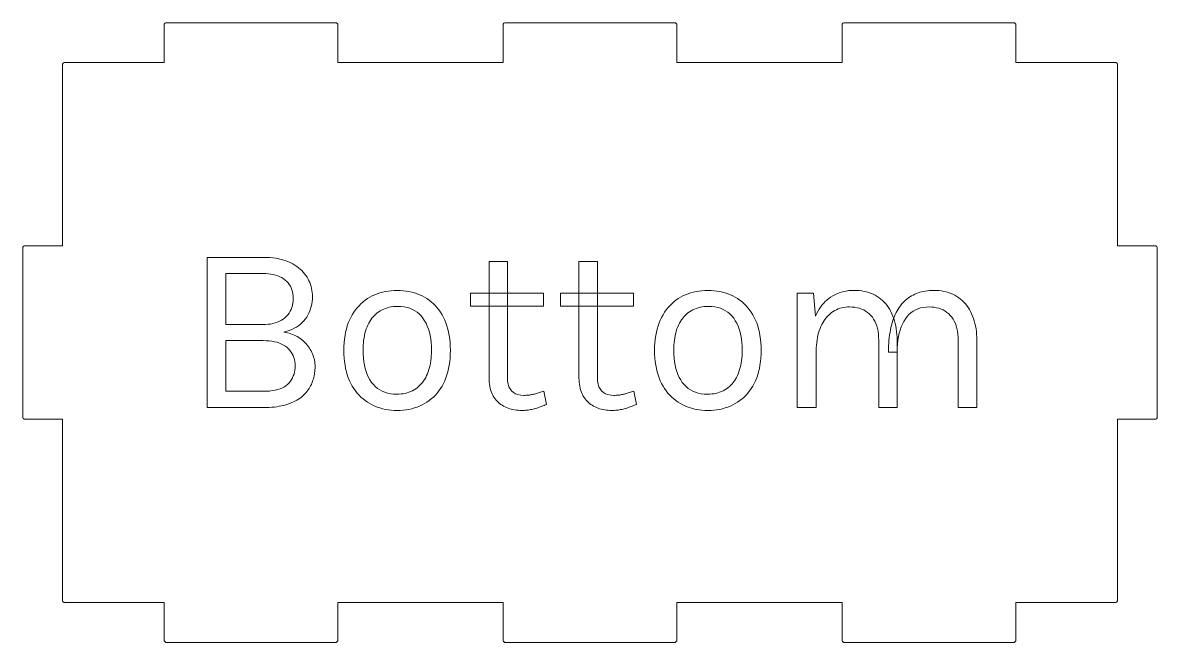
# Model space of a CAD drawing. Header units: inches. Extents: x 0.23 to 4.83, y 0.19 to 3.93.
# Drawn here: x 2.588 to 4.828, y 0.187 to 1.412 of the extents above; entities that cross this region are included whole.
import ezdxf

# ---------------------------------------------------------------- set-up
doc = ezdxf.new("R2010")
doc.units = ezdxf.units.IN
doc.header["$MEASUREMENT"] = 0
doc.layers.get('0').update_dxf_attribs({"lineweight": 5})

msp = doc.modelspace()

# ---------------------------------------------------------------- linework, layer by layer
for p, q in [((2.8709, 1.4117), (2.8693, 1.4109)), ((3.2071, 1.4117), (2.8709, 1.4117)), ((3.2079, 1.4113), (3.2071, 1.4117)), ((3.2083, 1.4109), (3.2079, 1.4113)), ((3.5402, 1.4117), (3.5386, 1.4109)), ((3.8764, 1.4117), (3.5402, 1.4117)), ((3.8772, 1.4113), (3.8764, 1.4117)), ((3.8776, 1.4109), (3.8772, 1.4113)), ((4.2094, 1.4117), (4.2079, 1.4109)), ((4.5457, 1.4117), (4.2094, 1.4117)), ((4.5465, 1.4113), (4.5457, 1.4117)), ((4.5469, 1.4109), (4.5465, 1.4113)), ((2.8681, 1.4094), (2.8677, 1.4086)), ((2.8677, 1.4086), (2.8677, 1.333)), ((2.8685, 1.4098), (2.8681, 1.4094)), ((2.8689, 1.4106), (2.8685, 1.4098)), ((2.8693, 1.4109), (2.8689, 1.4106)), ((3.2091, 1.4106), (3.2083, 1.4109)), ((3.2094, 1.4102), (3.2091, 1.4106)), ((3.2102, 1.4086), (3.2094, 1.4102)), ((3.2102, 1.333), (3.2102, 1.4086)), ((3.5374, 1.4094), (3.537, 1.4086)), ((3.537, 1.4086), (3.537, 1.333)), ((3.5378, 1.4098), (3.5374, 1.4094)), ((3.5382, 1.4106), (3.5378, 1.4098)), ((3.5386, 1.4109), (3.5382, 1.4106)), ((3.8783, 1.4106), (3.8776, 1.4109)), ((3.8787, 1.4102), (3.8783, 1.4106)), ((3.8795, 1.4086), (3.8787, 1.4102)), ((3.8795, 1.333), (3.8795, 1.4086)), ((4.2067, 1.4094), (4.2063, 1.4086)), ((4.2063, 1.4086), (4.2063, 1.333)), ((4.2071, 1.4098), (4.2067, 1.4094)), ((4.2075, 1.4106), (4.2071, 1.4098)), ((4.2079, 1.4109), (4.2075, 1.4106)), ((4.5476, 1.4106), (4.5469, 1.4109)), ((4.548, 1.4102), (4.5476, 1.4106)), ((4.5488, 1.4086), (4.548, 1.4102)), ((4.5488, 1.333), (4.5488, 1.4086)), ((2.6673, 1.3306), (2.6669, 1.3298)), ((2.6669, 1.3298), (2.6669, 0.9708)), ((2.6677, 1.331), (2.6673, 1.3306)), ((2.6681, 1.3318), (2.6677, 1.331)), ((2.6685, 1.3322), (2.6681, 1.3318)), ((2.6701, 1.333), (2.6685, 1.3322)), ((2.8677, 1.333), (2.6701, 1.333)), ((3.537, 1.333), (3.2102, 1.333)), ((4.2063, 1.333), (3.8795, 1.333)), ((4.7465, 1.333), (4.5488, 1.333)), ((4.7472, 1.3326), (4.7465, 1.333)), ((4.7476, 1.3322), (4.7472, 1.3326)), ((4.7484, 1.3318), (4.7476, 1.3322)), ((4.7488, 1.3314), (4.7484, 1.3318)), ((4.7496, 1.3298), (4.7488, 1.3314)), ((4.7496, 0.9708), (4.7496, 1.3298)), ((2.5886, 0.9684), (2.5882, 0.9676)), ((2.5882, 0.9676), (2.5882, 0.6314)), ((2.589, 0.9688), (2.5886, 0.9684)), ((2.5894, 0.9696), (2.589, 0.9688)), ((2.5898, 0.97), (2.5894, 0.9696)), ((2.5913, 0.9708), (2.5898, 0.97)), ((2.6669, 0.9708), (2.5913, 0.9708)), ((4.8252, 0.9708), (4.7496, 0.9708)), ((4.826, 0.9704), (4.8252, 0.9708)), ((4.8264, 0.97), (4.826, 0.9704)), ((4.8272, 0.9696), (4.8264, 0.97)), ((4.8276, 0.9692), (4.8272, 0.9696)), ((4.8283, 0.9676), (4.8276, 0.9692)), ((4.8283, 0.6314), (4.8283, 0.9676)), ((2.9524, 0.6512), (2.9524, 0.9479)), ((2.9524, 0.9479), (3.0634, 0.9479)), ((3.0634, 0.9479), (3.0698, 0.9478)), ((3.0698, 0.9478), (3.076, 0.9474)), ((3.076, 0.9474), (3.0819, 0.9469)), ((3.0819, 0.9469), (3.0877, 0.9461)), ((3.0877, 0.9461), (3.0932, 0.9452)), ((3.0932, 0.9452), (3.0985, 0.944)), ((3.0985, 0.944), (3.1036, 0.9426)), ((3.1036, 0.9426), (3.1084, 0.941)), ((3.1084, 0.941), (3.1131, 0.9392)), ((3.1131, 0.9392), (3.1175, 0.9371)), ((3.1175, 0.9371), (3.1217, 0.9349)), ((3.1217, 0.9349), (3.1256, 0.9326)), ((3.1256, 0.9326), (3.1294, 0.9301)), ((3.1294, 0.9301), (3.133, 0.9274)), ((3.133, 0.9274), (3.1363, 0.9247)), ((3.1363, 0.9247), (3.1394, 0.9218)), ((3.1394, 0.9218), (3.1422, 0.9187)), ((3.1422, 0.9187), (3.1449, 0.9156)), ((3.5089, 0.7093), (3.5089, 0.9398)), ((3.5089, 0.9398), (3.5453, 0.9398)), ((3.5453, 0.9398), (3.5453, 0.7102)), ((3.6865, 0.7093), (3.6865, 0.9398)), ((3.6865, 0.9398), (3.7229, 0.9398)), ((3.7229, 0.9398), (3.7229, 0.7102)), ((3.0624, 0.9162), (2.9892, 0.9162)), ((2.9892, 0.9162), (2.9892, 0.8151)), ((3.068, 0.9161), (3.0624, 0.9162)), ((3.0732, 0.9157), (3.068, 0.9161)), ((3.0782, 0.915), (3.0732, 0.9157)), ((3.083, 0.9141), (3.0782, 0.915)), ((3.0875, 0.913), (3.083, 0.9141)), ((3.0918, 0.9115), (3.0875, 0.913)), ((3.0958, 0.9098), (3.0918, 0.9115)), ((3.0996, 0.9079), (3.0958, 0.9098)), ((3.1032, 0.9057), (3.0996, 0.9079)), ((3.1065, 0.9032), (3.1032, 0.9057)), ((3.1095, 0.9005), (3.1065, 0.9032)), ((3.1122, 0.8976), (3.1095, 0.9005)), ((3.1146, 0.8945), (3.1122, 0.8976)), ((3.1449, 0.9156), (3.1474, 0.9122)), ((3.1474, 0.9122), (3.1496, 0.9088)), ((3.1496, 0.9088), (3.1516, 0.9052)), ((3.1516, 0.9052), (3.1534, 0.9016)), ((3.1534, 0.9016), (3.155, 0.898)), ((3.155, 0.898), (3.1564, 0.8942)), ((3.1167, 0.8912), (3.1146, 0.8945)), ((3.1185, 0.8877), (3.1167, 0.8912)), ((3.1199, 0.884), (3.1185, 0.8877)), ((3.121, 0.8801), (3.1199, 0.884)), ((3.1218, 0.8759), (3.121, 0.8801)), ((3.1223, 0.8716), (3.1218, 0.8759)), ((3.1564, 0.8942), (3.1576, 0.8904)), ((3.1576, 0.8904), (3.1585, 0.8865)), ((3.1585, 0.8865), (3.1593, 0.8826)), ((3.1593, 0.8826), (3.1598, 0.8786)), ((3.1598, 0.8786), (3.1601, 0.8745)), ((3.1601, 0.8745), (3.1602, 0.8704)), ((3.2783, 0.8718), (3.2833, 0.8741)), ((3.2833, 0.8741), (3.2883, 0.8761)), ((3.2883, 0.8761), (3.2936, 0.8778)), ((3.2936, 0.8778), (3.2989, 0.8793)), ((3.2989, 0.8793), (3.3044, 0.8805)), ((3.3044, 0.8805), (3.31, 0.8815)), ((3.31, 0.8815), (3.3158, 0.8821)), ((3.3158, 0.8821), (3.3217, 0.8826)), ((3.3217, 0.8826), (3.3277, 0.8827)), ((3.3277, 0.8827), (3.3337, 0.8826)), ((3.3337, 0.8826), (3.3396, 0.8821)), ((3.3396, 0.8821), (3.3453, 0.8815)), ((3.3453, 0.8815), (3.3509, 0.8805)), ((3.3509, 0.8805), (3.3563, 0.8793)), ((3.3563, 0.8793), (3.3617, 0.8778)), ((3.3617, 0.8778), (3.3669, 0.8761)), ((3.3669, 0.8761), (3.3719, 0.8741)), ((3.3719, 0.8741), (3.3769, 0.8718)), ((3.4725, 0.8515), (3.4725, 0.877)), ((3.4725, 0.877), (3.6166, 0.877)), ((3.6166, 0.877), (3.6166, 0.8515)), ((3.6502, 0.8515), (3.6502, 0.877)), ((3.6502, 0.877), (3.7943, 0.877)), ((3.7943, 0.877), (3.7943, 0.8515)), ((3.8918, 0.8718), (3.8967, 0.8741)), ((3.8967, 0.8741), (3.9018, 0.8761)), ((3.9018, 0.8761), (3.907, 0.8778)), ((3.907, 0.8778), (3.9124, 0.8793)), ((3.9124, 0.8793), (3.9179, 0.8805)), ((3.9179, 0.8805), (3.9235, 0.8815)), ((3.9235, 0.8815), (3.9293, 0.8821)), ((3.9293, 0.8821), (3.9352, 0.8826)), ((3.9352, 0.8826), (3.9412, 0.8827)), ((3.9412, 0.8827), (3.9472, 0.8826)), ((3.9472, 0.8826), (3.953, 0.8821)), ((3.953, 0.8821), (3.9587, 0.8815)), ((3.9587, 0.8815), (3.9643, 0.8805)), ((3.9643, 0.8805), (3.9698, 0.8793)), ((3.9698, 0.8793), (3.9751, 0.8778)), ((3.9751, 0.8778), (3.9803, 0.8761)), ((3.9803, 0.8761), (3.9854, 0.8741)), ((3.9854, 0.8741), (3.9904, 0.8718)), ((4.1176, 0.6512), (4.1176, 0.877)), ((4.1176, 0.877), (4.1493, 0.877)), ((4.1493, 0.877), (4.1535, 0.8317)), ((4.1874, 0.872), (4.1914, 0.8742)), ((4.1914, 0.8742), (4.1957, 0.8762)), ((4.1957, 0.8762), (4.2, 0.8779)), ((4.2, 0.8779), (4.2046, 0.8794)), ((4.2046, 0.8794), (4.2093, 0.8806)), ((4.2093, 0.8806), (4.2141, 0.8815)), ((4.2141, 0.8815), (4.2191, 0.8822)), ((4.2191, 0.8822), (4.2243, 0.8826)), ((4.2243, 0.8826), (4.2296, 0.8827)), ((4.2296, 0.8827), (4.2349, 0.8826)), ((4.2349, 0.8826), (4.24, 0.8822)), ((4.24, 0.8822), (4.2449, 0.8816)), ((4.2449, 0.8816), (4.2497, 0.8808)), ((4.2497, 0.8808), (4.2544, 0.8797)), ((4.2544, 0.8797), (4.2589, 0.8784)), ((4.2589, 0.8784), (4.2632, 0.8769)), ((4.2632, 0.8769), (4.2674, 0.875)), ((4.2674, 0.875), (4.2714, 0.873)), ((4.3461, 0.8735), (4.3494, 0.8751)), ((4.3494, 0.8751), (4.3527, 0.8765)), ((4.3527, 0.8765), (4.3562, 0.8778)), ((4.3562, 0.8778), (4.3597, 0.879)), ((4.3597, 0.879), (4.3633, 0.88)), ((4.3633, 0.88), (4.367, 0.8808)), ((4.367, 0.8808), (4.3708, 0.8815)), ((4.3708, 0.8815), (4.3747, 0.882)), ((4.3747, 0.882), (4.3787, 0.8824)), ((4.3787, 0.8824), (4.3828, 0.8826)), ((4.3828, 0.8826), (4.3869, 0.8827)), ((4.3869, 0.8827), (4.3922, 0.8826)), ((4.3922, 0.8826), (4.3973, 0.8822)), ((4.3973, 0.8822), (4.4022, 0.8816)), ((4.4022, 0.8816), (4.407, 0.8808)), ((4.407, 0.8808), (4.4117, 0.8797)), ((4.4117, 0.8797), (4.4162, 0.8784)), ((4.4162, 0.8784), (4.4206, 0.8769)), ((4.4206, 0.8769), (4.4247, 0.875)), ((4.4247, 0.875), (4.4287, 0.873)), ((3.1198, 0.8491), (3.1209, 0.8532)), ((3.1209, 0.8532), (3.1218, 0.8576)), ((3.1218, 0.8576), (3.1223, 0.8622)), ((3.1224, 0.8671), (3.1223, 0.8716)), ((3.1223, 0.8622), (3.1224, 0.8671)), ((3.159, 0.8557), (3.158, 0.8511)), ((3.1597, 0.8605), (3.159, 0.8557)), ((3.1601, 0.8654), (3.1597, 0.8605)), ((3.1602, 0.8704), (3.1601, 0.8654)), ((3.2486, 0.8484), (3.2523, 0.8525)), ((3.2523, 0.8525), (3.2561, 0.8564)), ((3.2561, 0.8564), (3.2602, 0.86)), ((3.2602, 0.86), (3.2644, 0.8633)), ((3.2644, 0.8633), (3.2689, 0.8664)), ((3.2689, 0.8664), (3.2735, 0.8692)), ((3.2735, 0.8692), (3.2783, 0.8718)), ((3.3769, 0.8718), (3.3817, 0.8692)), ((3.3817, 0.8692), (3.3863, 0.8664)), ((3.3863, 0.8664), (3.3908, 0.8633)), ((3.3908, 0.8633), (3.395, 0.86)), ((3.395, 0.86), (3.3991, 0.8564)), ((3.3991, 0.8564), (3.4029, 0.8525)), ((3.4029, 0.8525), (3.4065, 0.8484)), ((3.6166, 0.8515), (3.4725, 0.8515)), ((3.7943, 0.8515), (3.6502, 0.8515)), ((3.8621, 0.8484), (3.8657, 0.8525)), ((3.8657, 0.8525), (3.8696, 0.8564)), ((3.8696, 0.8564), (3.8736, 0.86)), ((3.8736, 0.86), (3.8779, 0.8633)), ((3.8779, 0.8633), (3.8823, 0.8664)), ((3.8823, 0.8664), (3.887, 0.8692)), ((3.887, 0.8692), (3.8918, 0.8718)), ((3.9904, 0.8718), (3.9952, 0.8692)), ((3.9952, 0.8692), (3.9998, 0.8664)), ((3.9998, 0.8664), (4.0043, 0.8633)), ((4.0043, 0.8633), (4.0085, 0.86)), ((4.0085, 0.86), (4.0125, 0.8564)), ((4.0125, 0.8564), (4.0163, 0.8525)), ((4.0163, 0.8525), (4.02, 0.8484)), ((4.1634, 0.8495), (4.1663, 0.8534)), ((4.1663, 0.8534), (4.1694, 0.857)), ((4.1694, 0.857), (4.1726, 0.8605)), ((4.1726, 0.8605), (4.1761, 0.8637)), ((4.1761, 0.8637), (4.1796, 0.8667)), ((4.1796, 0.8667), (4.1834, 0.8694)), ((4.1834, 0.8694), (4.1874, 0.872)), ((4.2714, 0.873), (4.2753, 0.8707)), ((4.2753, 0.8707), (4.279, 0.8683)), ((4.279, 0.8683), (4.2826, 0.8656)), ((4.2826, 0.8656), (4.2859, 0.8627)), ((4.2859, 0.8627), (4.2891, 0.8596)), ((4.2891, 0.8596), (4.2921, 0.8563)), ((4.2921, 0.8563), (4.295, 0.8527)), ((4.295, 0.8527), (4.2976, 0.849)), ((4.319, 0.8492), (4.3213, 0.8523)), ((4.3213, 0.8523), (4.3236, 0.8553)), ((4.3236, 0.8553), (4.3261, 0.8581)), ((4.3261, 0.8581), (4.3287, 0.8608)), ((4.3287, 0.8608), (4.3313, 0.8633)), ((4.3313, 0.8633), (4.3341, 0.8656)), ((4.3341, 0.8656), (4.3369, 0.8678)), ((4.3369, 0.8678), (4.3399, 0.8699)), ((4.3399, 0.8699), (4.343, 0.8718)), ((4.343, 0.8718), (4.3461, 0.8735)), ((4.4287, 0.873), (4.4326, 0.8707)), ((4.4326, 0.8707), (4.4363, 0.8683)), ((4.4363, 0.8683), (4.4399, 0.8656)), ((4.4399, 0.8656), (4.4433, 0.8627)), ((4.4433, 0.8627), (4.4464, 0.8596)), ((4.4464, 0.8596), (4.4494, 0.8563)), ((4.4494, 0.8563), (4.4523, 0.8527)), ((4.4523, 0.8527), (4.4549, 0.849)), ((3.106, 0.8287), (3.1091, 0.8315)), ((3.1091, 0.8315), (3.1119, 0.8346)), ((3.1119, 0.8346), (3.1144, 0.8379)), ((3.1144, 0.8379), (3.1165, 0.8414)), ((3.1165, 0.8414), (3.1183, 0.8451)), ((3.1183, 0.8451), (3.1198, 0.8491)), ((3.1489, 0.8299), (3.1462, 0.8261)), ((3.1513, 0.8339), (3.1489, 0.8299)), ((3.1533, 0.838), (3.1513, 0.8339)), ((3.1552, 0.8422), (3.1533, 0.838)), ((3.1567, 0.8466), (3.1552, 0.8422)), ((3.158, 0.8511), (3.1567, 0.8466)), ((3.2335, 0.824), (3.2361, 0.8294)), ((3.2361, 0.8294), (3.2389, 0.8346)), ((3.2389, 0.8346), (3.2419, 0.8394)), ((3.2419, 0.8394), (3.2452, 0.8441)), ((3.2452, 0.8441), (3.2486, 0.8484)), ((3.2802, 0.8307), (3.2778, 0.8278)), ((3.2828, 0.8334), (3.2802, 0.8307)), ((3.2854, 0.8359), (3.2828, 0.8334)), ((3.2882, 0.8383), (3.2854, 0.8359)), ((3.2912, 0.8405), (3.2882, 0.8383)), ((3.2943, 0.8425), (3.2912, 0.8405)), ((3.2976, 0.8443), (3.2943, 0.8425)), ((3.301, 0.8459), (3.2976, 0.8443)), ((3.3045, 0.8472), (3.301, 0.8459)), ((3.3082, 0.8484), (3.3045, 0.8472)), ((3.312, 0.8493), (3.3082, 0.8484)), ((3.316, 0.8501), (3.312, 0.8493)), ((3.32, 0.8506), (3.316, 0.8501)), ((3.3243, 0.8509), (3.32, 0.8506)), ((3.3287, 0.851), (3.3243, 0.8509)), ((3.3351, 0.8508), (3.3287, 0.851)), ((3.3412, 0.8501), (3.3351, 0.8508)), ((3.347, 0.8489), (3.3412, 0.8501)), ((3.3525, 0.8473), (3.347, 0.8489)), ((3.3576, 0.8452), (3.3525, 0.8473)), ((3.3625, 0.8426), (3.3576, 0.8452)), ((3.367, 0.8396), (3.3625, 0.8426)), ((3.3711, 0.8361), (3.367, 0.8396)), ((3.375, 0.8322), (3.3711, 0.8361)), ((3.3785, 0.8278), (3.375, 0.8322)), ((3.4065, 0.8484), (3.41, 0.8441)), ((3.41, 0.8441), (3.4132, 0.8394)), ((3.4132, 0.8394), (3.4162, 0.8346)), ((3.4162, 0.8346), (3.419, 0.8294)), ((3.419, 0.8294), (3.4216, 0.824)), ((3.8469, 0.824), (3.8495, 0.8294)), ((3.8495, 0.8294), (3.8524, 0.8346)), ((3.8524, 0.8346), (3.8554, 0.8394)), ((3.8554, 0.8394), (3.8587, 0.8441)), ((3.8587, 0.8441), (3.8621, 0.8484)), ((3.8937, 0.8307), (3.8913, 0.8278)), ((3.8962, 0.8334), (3.8937, 0.8307)), ((3.8989, 0.8359), (3.8962, 0.8334)), ((3.9017, 0.8383), (3.8989, 0.8359)), ((3.9047, 0.8405), (3.9017, 0.8383)), ((3.9078, 0.8425), (3.9047, 0.8405)), ((3.9111, 0.8443), (3.9078, 0.8425)), ((3.9144, 0.8459), (3.9111, 0.8443)), ((3.918, 0.8472), (3.9144, 0.8459)), ((3.9217, 0.8484), (3.918, 0.8472)), ((3.9255, 0.8493), (3.9217, 0.8484)), ((3.9294, 0.8501), (3.9255, 0.8493)), ((3.9335, 0.8506), (3.9294, 0.8501)), ((3.9378, 0.8509), (3.9335, 0.8506)), ((3.9421, 0.851), (3.9378, 0.8509)), ((3.9486, 0.8508), (3.9421, 0.851)), ((3.9547, 0.8501), (3.9486, 0.8508)), ((3.9605, 0.8489), (3.9547, 0.8501)), ((3.966, 0.8473), (3.9605, 0.8489)), ((3.9711, 0.8452), (3.966, 0.8473)), ((3.9759, 0.8426), (3.9711, 0.8452)), ((3.9804, 0.8396), (3.9759, 0.8426)), ((3.9846, 0.8361), (3.9804, 0.8396)), ((3.9885, 0.8322), (3.9846, 0.8361)), ((3.992, 0.8278), (3.9885, 0.8322)), ((4.02, 0.8484), (4.0234, 0.8441)), ((4.0234, 0.8441), (4.0267, 0.8394)), ((4.0267, 0.8394), (4.0296, 0.8346)), ((4.0296, 0.8346), (4.0325, 0.8294)), ((4.0325, 0.8294), (4.0351, 0.824)), ((4.1535, 0.8317), (4.1557, 0.8365)), ((4.1557, 0.8365), (4.1581, 0.841)), ((4.1581, 0.841), (4.1607, 0.8454)), ((4.1607, 0.8454), (4.1634, 0.8495)), ((4.1771, 0.8315), (4.1746, 0.8286)), ((4.1798, 0.8341), (4.1771, 0.8315)), ((4.1825, 0.8367), (4.1798, 0.8341)), ((4.1854, 0.839), (4.1825, 0.8367)), ((4.1885, 0.8411), (4.1854, 0.839)), ((4.1916, 0.843), (4.1885, 0.8411)), ((4.1948, 0.8446), (4.1916, 0.843)), ((4.1982, 0.8461), (4.1948, 0.8446)), ((4.2017, 0.8473), (4.1982, 0.8461)), ((4.2052, 0.8483), (4.2017, 0.8473)), ((4.2089, 0.8491), (4.2052, 0.8483)), ((4.2127, 0.8496), (4.2089, 0.8491)), ((4.2166, 0.85), (4.2127, 0.8496)), ((4.2206, 0.8501), (4.2166, 0.85)), ((4.2259, 0.8499), (4.2206, 0.8501)), ((4.2309, 0.8494), (4.2259, 0.8499)), ((4.2356, 0.8485), (4.2309, 0.8494)), ((4.2402, 0.8474), (4.2356, 0.8485)), ((4.2445, 0.8459), (4.2402, 0.8474)), ((4.2486, 0.844), (4.2445, 0.8459)), ((4.2525, 0.8418), (4.2486, 0.844)), ((4.2561, 0.8393), (4.2525, 0.8418)), ((4.2596, 0.8364), (4.2561, 0.8393)), ((4.2628, 0.8332), (4.2596, 0.8364)), ((4.2657, 0.8296), (4.2628, 0.8332)), ((4.2683, 0.8258), (4.2657, 0.8296)), ((4.2976, 0.849), (4.3001, 0.8451)), ((4.3001, 0.8451), (4.3024, 0.8409)), ((4.3024, 0.8409), (4.3045, 0.8366)), ((4.3045, 0.8366), (4.3064, 0.8321)), ((4.3064, 0.8321), (4.3081, 0.8274)), ((4.3078, 0.8272), (4.3094, 0.8313)), ((4.3094, 0.8313), (4.3111, 0.8352)), ((4.3111, 0.8352), (4.3129, 0.8389)), ((4.3129, 0.8389), (4.3148, 0.8425)), ((4.3148, 0.8425), (4.3169, 0.8459)), ((4.3169, 0.8459), (4.319, 0.8492)), ((4.3343, 0.8309), (4.3309, 0.8263)), ((4.338, 0.8349), (4.3343, 0.8309)), ((4.342, 0.8385), (4.338, 0.8349)), ((4.3463, 0.8415), (4.342, 0.8385)), ((4.3508, 0.8441), (4.3463, 0.8415)), ((4.3557, 0.8463), (4.3508, 0.8441)), ((4.3608, 0.848), (4.3557, 0.8463)), ((4.3663, 0.8491), (4.3608, 0.848)), ((4.372, 0.8498), (4.3663, 0.8491)), ((4.378, 0.8501), (4.372, 0.8498)), ((4.3831, 0.8499), (4.378, 0.8501)), ((4.388, 0.8494), (4.3831, 0.8499)), ((4.3927, 0.8485), (4.388, 0.8494)), ((4.3972, 0.8474), (4.3927, 0.8485)), ((4.4015, 0.8459), (4.3972, 0.8474)), ((4.4056, 0.844), (4.4015, 0.8459)), ((4.4094, 0.8418), (4.4056, 0.844)), ((4.413, 0.8393), (4.4094, 0.8418)), ((4.4165, 0.8364), (4.413, 0.8393)), ((4.4196, 0.8332), (4.4165, 0.8364)), ((4.4226, 0.8296), (4.4196, 0.8332)), ((4.4252, 0.8258), (4.4226, 0.8296)), ((4.4549, 0.849), (4.4574, 0.8451)), ((4.4574, 0.8451), (4.4597, 0.8409)), ((4.4597, 0.8409), (4.4618, 0.8366)), ((4.4618, 0.8366), (4.4637, 0.8321)), ((4.4637, 0.8321), (4.4655, 0.8274)), ((2.9892, 0.8151), (3.062, 0.8151)), ((3.062, 0.8151), (3.0674, 0.8152)), ((3.0674, 0.8152), (3.0726, 0.8157)), ((3.0726, 0.8157), (3.0776, 0.8163)), ((3.0776, 0.8163), (3.0823, 0.8173)), ((3.0823, 0.8173), (3.0868, 0.8185)), ((3.0868, 0.8185), (3.0911, 0.82)), ((3.0911, 0.82), (3.0952, 0.8218)), ((3.0952, 0.8218), (3.099, 0.8238)), ((3.099, 0.8238), (3.1026, 0.8261)), ((3.1026, 0.8261), (3.106, 0.8287)), ((3.1243, 0.8079), (3.1196, 0.8057)), ((3.1286, 0.8103), (3.1243, 0.8079)), ((3.1327, 0.813), (3.1286, 0.8103)), ((3.1365, 0.8159), (3.1327, 0.813)), ((3.14, 0.8191), (3.1365, 0.8159)), ((3.1432, 0.8225), (3.14, 0.8191)), ((3.1462, 0.8261), (3.1432, 0.8225)), ((3.2273, 0.8063), (3.2291, 0.8125)), ((3.2291, 0.8125), (3.2311, 0.8184)), ((3.2311, 0.8184), (3.2335, 0.824)), ((3.2666, 0.8065), (3.2652, 0.8024)), ((3.2681, 0.8105), (3.2666, 0.8065)), ((3.2697, 0.8143), (3.2681, 0.8105)), ((3.2715, 0.818), (3.2697, 0.8143)), ((3.2735, 0.8214), (3.2715, 0.818)), ((3.2756, 0.8247), (3.2735, 0.8214)), ((3.2778, 0.8278), (3.2756, 0.8247)), ((3.3817, 0.8229), (3.3785, 0.8278)), ((3.3845, 0.8178), (3.3817, 0.8229)), ((3.387, 0.8122), (3.3845, 0.8178)), ((3.3893, 0.8064), (3.387, 0.8122)), ((3.4216, 0.824), (3.4239, 0.8184)), ((3.4239, 0.8184), (3.4259, 0.8125)), ((3.4259, 0.8125), (3.4277, 0.8063)), ((3.8407, 0.8063), (3.8426, 0.8125)), ((3.8426, 0.8125), (3.8446, 0.8184)), ((3.8446, 0.8184), (3.8469, 0.824)), ((3.88, 0.8065), (3.8787, 0.8024)), ((3.8815, 0.8105), (3.88, 0.8065)), ((3.8832, 0.8143), (3.8815, 0.8105)), ((3.885, 0.818), (3.8832, 0.8143)), ((3.8869, 0.8214), (3.885, 0.818)), ((3.8891, 0.8247), (3.8869, 0.8214)), ((3.8913, 0.8278), (3.8891, 0.8247)), ((3.9952, 0.8229), (3.992, 0.8278)), ((3.998, 0.8178), (3.9952, 0.8229)), ((4.0005, 0.8122), (3.998, 0.8178)), ((4.0027, 0.8064), (4.0005, 0.8122)), ((4.0351, 0.824), (4.0374, 0.8184)), ((4.0374, 0.8184), (4.0394, 0.8125)), ((4.0394, 0.8125), (4.0412, 0.8063)), ((4.1625, 0.8072), (4.161, 0.803)), ((4.1642, 0.8113), (4.1625, 0.8072)), ((4.166, 0.8151), (4.1642, 0.8113)), ((4.168, 0.8187), (4.166, 0.8151)), ((4.17, 0.8222), (4.168, 0.8187)), ((4.1722, 0.8255), (4.17, 0.8222)), ((4.1746, 0.8286), (4.1722, 0.8255)), ((4.2707, 0.8217), (4.2683, 0.8258)), ((4.2727, 0.8172), (4.2707, 0.8217)), ((4.2744, 0.8124), (4.2727, 0.8172)), ((4.2758, 0.8074), (4.2744, 0.8124)), ((4.2769, 0.802), (4.2758, 0.8074)), ((4.3015, 0.8047), (4.3025, 0.8095)), ((4.3025, 0.8095), (4.3037, 0.8142)), ((4.3037, 0.8142), (4.3049, 0.8187)), ((4.3049, 0.8187), (4.3063, 0.823)), ((4.3063, 0.823), (4.3078, 0.8272)), ((4.3081, 0.8274), (4.3097, 0.8226)), ((4.3097, 0.8226), (4.311, 0.8175)), ((4.311, 0.8175), (4.3121, 0.8124)), ((4.3121, 0.8124), (4.313, 0.807)), ((4.313, 0.807), (4.3137, 0.8015)), ((4.3226, 0.8105), (4.3205, 0.8044)), ((4.3251, 0.8161), (4.3226, 0.8105)), ((4.3278, 0.8214), (4.3251, 0.8161)), ((4.3309, 0.8263), (4.3278, 0.8214)), ((4.4275, 0.8217), (4.4252, 0.8258)), ((4.4296, 0.8172), (4.4275, 0.8217)), ((4.4313, 0.8124), (4.4296, 0.8172)), ((4.4326, 0.8074), (4.4313, 0.8124)), ((4.4337, 0.802), (4.4326, 0.8074)), ((4.4655, 0.8274), (4.467, 0.8226)), ((4.467, 0.8226), (4.4683, 0.8175)), ((4.4683, 0.8175), (4.4694, 0.8124)), ((4.4694, 0.8124), (4.4704, 0.807)), ((4.4704, 0.807), (4.4711, 0.8015)), ((3.1095, 0.802), (3.104, 0.8005)), ((3.104, 0.8005), (3.1076, 0.7998)), ((3.1076, 0.7998), (3.1111, 0.7991)), ((3.1147, 0.8037), (3.1095, 0.802)), ((3.1111, 0.7991), (3.1145, 0.7981)), ((3.1145, 0.7981), (3.1179, 0.797)), ((3.1196, 0.8057), (3.1147, 0.8037)), ((3.1179, 0.797), (3.1211, 0.7958)), ((3.1211, 0.7958), (3.1243, 0.7945)), ((3.1243, 0.7945), (3.1273, 0.793)), ((3.1273, 0.793), (3.1303, 0.7913)), ((3.1303, 0.7913), (3.1332, 0.7895)), ((3.1332, 0.7895), (3.136, 0.7876)), ((3.136, 0.7876), (3.1387, 0.7856)), ((3.1387, 0.7856), (3.1413, 0.7834)), ((3.2229, 0.7792), (3.2236, 0.7863)), ((3.2236, 0.7863), (3.2246, 0.7933)), ((3.2246, 0.7933), (3.2258, 0.7999)), ((3.2258, 0.7999), (3.2273, 0.8063)), ((3.2614, 0.7844), (3.2609, 0.7796)), ((3.2621, 0.7892), (3.2614, 0.7844)), ((3.263, 0.7937), (3.2621, 0.7892)), ((3.264, 0.7981), (3.263, 0.7937)), ((3.2652, 0.8024), (3.264, 0.7981)), ((3.3911, 0.8002), (3.3893, 0.8064)), ((3.3926, 0.7937), (3.3911, 0.8002)), ((3.3938, 0.7868), (3.3926, 0.7937)), ((3.3946, 0.7796), (3.3938, 0.7868)), ((3.4277, 0.8063), (3.4292, 0.7999)), ((3.4292, 0.7999), (3.4304, 0.7933)), ((3.4304, 0.7933), (3.4314, 0.7863)), ((3.4314, 0.7863), (3.432, 0.7792)), ((3.8364, 0.7792), (3.837, 0.7863)), ((3.837, 0.7863), (3.838, 0.7933)), ((3.838, 0.7933), (3.8393, 0.7999)), ((3.8393, 0.7999), (3.8407, 0.8063)), ((3.8749, 0.7844), (3.8743, 0.7796)), ((3.8756, 0.7892), (3.8749, 0.7844)), ((3.8765, 0.7937), (3.8756, 0.7892)), ((3.8775, 0.7981), (3.8765, 0.7937)), ((3.8787, 0.8024), (3.8775, 0.7981)), ((4.0045, 0.8002), (4.0027, 0.8064)), ((4.0061, 0.7937), (4.0045, 0.8002)), ((4.0072, 0.7868), (4.0061, 0.7937)), ((4.0081, 0.7796), (4.0072, 0.7868)), ((4.0412, 0.8063), (4.0427, 0.7999)), ((4.0427, 0.7999), (4.0439, 0.7933)), ((4.0439, 0.7933), (4.0448, 0.7863)), ((4.0448, 0.7863), (4.0455, 0.7792)), ((4.1565, 0.7846), (4.1558, 0.7796)), ((4.1574, 0.7894), (4.1565, 0.7846)), ((4.1584, 0.7941), (4.1574, 0.7894)), ((4.1596, 0.7986), (4.1584, 0.7941)), ((4.161, 0.803), (4.1596, 0.7986)), ((4.2776, 0.7963), (4.2769, 0.802)), ((4.2781, 0.7902), (4.2776, 0.7963)), ((4.2783, 0.7839), (4.2781, 0.7902)), ((4.2986, 0.7839), (4.2991, 0.7894)), ((4.2991, 0.7894), (4.2998, 0.7946)), ((4.2998, 0.7946), (4.3006, 0.7998)), ((4.3006, 0.7998), (4.3015, 0.8047)), ((4.3137, 0.8015), (4.3143, 0.7958)), ((4.3143, 0.7958), (4.3145, 0.79)), ((4.3145, 0.79), (4.3146, 0.7839)), ((4.3161, 0.7843), (4.3153, 0.7768)), ((4.3172, 0.7913), (4.3161, 0.7843)), ((4.3187, 0.7981), (4.3172, 0.7913)), ((4.3205, 0.8044), (4.3187, 0.7981)), ((4.4345, 0.7963), (4.4337, 0.802)), ((4.435, 0.7902), (4.4345, 0.7963)), ((4.4351, 0.7839), (4.435, 0.7902)), ((4.4711, 0.8015), (4.4716, 0.7958)), ((4.4716, 0.7958), (4.4719, 0.79)), ((4.4719, 0.79), (4.472, 0.7839)), ((2.9892, 0.7835), (2.9892, 0.6833)), ((3.0629, 0.7835), (2.9892, 0.7835)), ((3.069, 0.7833), (3.0629, 0.7835)), ((3.0748, 0.7829), (3.069, 0.7833)), ((3.0803, 0.7822), (3.0748, 0.7829)), ((3.0854, 0.7813), (3.0803, 0.7822)), ((3.0903, 0.7801), (3.0854, 0.7813)), ((3.0949, 0.7786), (3.0903, 0.7801)), ((3.0992, 0.7768), (3.0949, 0.7786)), ((3.1031, 0.7748), (3.0992, 0.7768)), ((3.1068, 0.7725), (3.1031, 0.7748)), ((3.1102, 0.7699), (3.1068, 0.7725)), ((3.1132, 0.7671), (3.1102, 0.7699)), ((3.1159, 0.7641), (3.1132, 0.7671)), ((3.1183, 0.7609), (3.1159, 0.7641)), ((3.1413, 0.7834), (3.1438, 0.7812)), ((3.1438, 0.7812), (3.1461, 0.7789)), ((3.1461, 0.7789), (3.1483, 0.7764)), ((3.1483, 0.7764), (3.1504, 0.7739)), ((3.1504, 0.7739), (3.1524, 0.7713)), ((3.1524, 0.7713), (3.1543, 0.7687)), ((3.1543, 0.7687), (3.156, 0.7659)), ((3.156, 0.7659), (3.1576, 0.763)), ((3.1576, 0.763), (3.1591, 0.7601)), ((3.2224, 0.7641), (3.2225, 0.7718)), ((3.2225, 0.7565), (3.2224, 0.7641)), ((3.2225, 0.7718), (3.2229, 0.7792)), ((3.2605, 0.7746), (3.2602, 0.7694)), ((3.2602, 0.7694), (3.2602, 0.7641)), ((3.2602, 0.7641), (3.2603, 0.7563)), ((3.2609, 0.7796), (3.2605, 0.7746)), ((3.3951, 0.772), (3.3946, 0.7796)), ((3.3953, 0.7641), (3.3951, 0.772)), ((3.3952, 0.7588), (3.3953, 0.7641)), ((3.432, 0.7792), (3.4325, 0.7718)), ((3.4325, 0.7718), (3.4326, 0.7641)), ((3.4326, 0.7641), (3.4325, 0.7565)), ((3.8358, 0.7641), (3.8359, 0.7718)), ((3.8359, 0.7565), (3.8358, 0.7641)), ((3.8359, 0.7718), (3.8364, 0.7792)), ((3.8737, 0.7694), (3.8736, 0.7641)), ((3.8736, 0.7641), (3.8738, 0.7563)), ((3.8739, 0.7746), (3.8737, 0.7694)), ((3.8743, 0.7796), (3.8739, 0.7746)), ((4.0086, 0.772), (4.0081, 0.7796)), ((4.0087, 0.7641), (4.0086, 0.772)), ((4.0087, 0.7588), (4.0087, 0.7641)), ((4.0455, 0.7792), (4.0459, 0.7718)), ((4.0459, 0.7718), (4.0461, 0.7641)), ((4.0461, 0.7641), (4.0459, 0.7565)), ((4.1546, 0.7636), (4.1545, 0.758)), ((4.1548, 0.7691), (4.1546, 0.7636)), ((4.1552, 0.7744), (4.1548, 0.7691)), ((4.1558, 0.7796), (4.1552, 0.7744)), ((4.2783, 0.6512), (4.2783, 0.7839)), ((4.2976, 0.7608), (4.2977, 0.7668)), ((4.2977, 0.7668), (4.2979, 0.7727)), ((4.2979, 0.7727), (4.2982, 0.7784)), ((4.2982, 0.7784), (4.2986, 0.7839)), ((4.3146, 0.7839), (4.3146, 0.6512)), ((4.3148, 0.769), (4.3146, 0.7608)), ((4.3153, 0.7768), (4.3148, 0.769)), ((4.4351, 0.6512), (4.4351, 0.7839)), ((4.472, 0.7839), (4.472, 0.6512)), ((3.1204, 0.7576), (3.1183, 0.7609)), ((3.1222, 0.7541), (3.1204, 0.7576)), ((3.1237, 0.7504), (3.1222, 0.7541)), ((3.1248, 0.7465), (3.1237, 0.7504)), ((3.1256, 0.7425), (3.1248, 0.7465)), ((3.1261, 0.7383), (3.1256, 0.7425)), ((3.1591, 0.7601), (3.1604, 0.7571)), ((3.1604, 0.7571), (3.1616, 0.7541)), ((3.1616, 0.7541), (3.1626, 0.7511)), ((3.1626, 0.7511), (3.1635, 0.748)), ((3.1635, 0.748), (3.1642, 0.7449)), ((3.1642, 0.7449), (3.1647, 0.7417)), ((3.1647, 0.7417), (3.1651, 0.7385)), ((3.2229, 0.7491), (3.2225, 0.7565)), ((3.2236, 0.742), (3.2229, 0.7491)), ((3.2246, 0.7351), (3.2236, 0.742)), ((3.2603, 0.7563), (3.2608, 0.7488)), ((3.2608, 0.7488), (3.2617, 0.7417)), ((3.2617, 0.7417), (3.2629, 0.7348)), ((3.3933, 0.7392), (3.394, 0.7439)), ((3.394, 0.7439), (3.3946, 0.7487)), ((3.3946, 0.7487), (3.395, 0.7537)), ((3.395, 0.7537), (3.3952, 0.7588)), ((3.4314, 0.742), (3.4304, 0.7351)), ((3.432, 0.7491), (3.4314, 0.742)), ((3.4325, 0.7565), (3.432, 0.7491)), ((3.8364, 0.7491), (3.8359, 0.7565)), ((3.837, 0.742), (3.8364, 0.7491)), ((3.838, 0.7351), (3.837, 0.742)), ((3.8738, 0.7563), (3.8743, 0.7488)), ((3.8743, 0.7488), (3.8752, 0.7417)), ((3.8752, 0.7417), (3.8763, 0.7348)), ((4.0068, 0.7392), (4.0075, 0.7439)), ((4.0075, 0.7439), (4.008, 0.7487)), ((4.008, 0.7487), (4.0084, 0.7537)), ((4.0084, 0.7537), (4.0087, 0.7588)), ((4.0448, 0.742), (4.0439, 0.7351)), ((4.0455, 0.7491), (4.0448, 0.742)), ((4.0459, 0.7565), (4.0455, 0.7491)), ((4.1545, 0.758), (4.1545, 0.6512)), ((4.3146, 0.7608), (4.2976, 0.7608)), ((3.1225, 0.7137), (3.1239, 0.7174)), ((3.1239, 0.7174), (3.1249, 0.7213)), ((3.1249, 0.7213), (3.1256, 0.7253)), ((3.1256, 0.7253), (3.1261, 0.7295)), ((3.1262, 0.7339), (3.1261, 0.7383)), ((3.1261, 0.7295), (3.1262, 0.7339)), ((3.1642, 0.717), (3.1636, 0.7141)), ((3.1646, 0.72), (3.1642, 0.717)), ((3.165, 0.723), (3.1646, 0.72)), ((3.1652, 0.7259), (3.165, 0.723)), ((3.1651, 0.7385), (3.1654, 0.7352)), ((3.1654, 0.7289), (3.1652, 0.7259)), ((3.1654, 0.7352), (3.1654, 0.732)), ((3.1654, 0.732), (3.1654, 0.7289)), ((3.2258, 0.7284), (3.2246, 0.7351)), ((3.2273, 0.722), (3.2258, 0.7284)), ((3.2291, 0.7159), (3.2273, 0.722)), ((3.2629, 0.7348), (3.2644, 0.7283)), ((3.2644, 0.7283), (3.2662, 0.7222)), ((3.2662, 0.7222), (3.2684, 0.7164)), ((3.3857, 0.7143), (3.3874, 0.718)), ((3.3874, 0.718), (3.3889, 0.722)), ((3.3889, 0.722), (3.3902, 0.7261)), ((3.3902, 0.7261), (3.3914, 0.7303)), ((3.3914, 0.7303), (3.3924, 0.7347)), ((3.3924, 0.7347), (3.3933, 0.7392)), ((3.4277, 0.722), (3.4259, 0.7159)), ((3.4292, 0.7284), (3.4277, 0.722)), ((3.4304, 0.7351), (3.4292, 0.7284)), ((3.8393, 0.7284), (3.838, 0.7351)), ((3.8407, 0.722), (3.8393, 0.7284)), ((3.8426, 0.7159), (3.8407, 0.722)), ((3.8763, 0.7348), (3.8778, 0.7283)), ((3.8778, 0.7283), (3.8797, 0.7222)), ((3.8797, 0.7222), (3.8819, 0.7164)), ((3.9992, 0.7143), (4.0008, 0.718)), ((4.0008, 0.718), (4.0023, 0.722)), ((4.0023, 0.722), (4.0037, 0.7261)), ((4.0037, 0.7261), (4.0049, 0.7303)), ((4.0049, 0.7303), (4.0059, 0.7347)), ((4.0059, 0.7347), (4.0068, 0.7392)), ((4.0412, 0.722), (4.0394, 0.7159)), ((4.0427, 0.7284), (4.0412, 0.722)), ((4.0439, 0.7351), (4.0427, 0.7284)), ((3.1048, 0.6924), (3.1083, 0.6948)), ((3.1083, 0.6948), (3.1115, 0.6975)), ((3.1115, 0.6975), (3.1143, 0.7004)), ((3.1143, 0.7004), (3.1168, 0.7035)), ((3.1168, 0.7035), (3.119, 0.7067)), ((3.119, 0.7067), (3.1209, 0.7101)), ((3.1209, 0.7101), (3.1225, 0.7137)), ((3.1581, 0.6968), (3.1567, 0.6941)), ((3.1593, 0.6996), (3.1581, 0.6968)), ((3.1604, 0.7024), (3.1593, 0.6996)), ((3.1613, 0.7053), (3.1604, 0.7024)), ((3.1622, 0.7082), (3.1613, 0.7053)), ((3.163, 0.7111), (3.1622, 0.7082)), ((3.1636, 0.7141), (3.163, 0.7111)), ((3.2311, 0.71), (3.2291, 0.7159)), ((3.2335, 0.7043), (3.2311, 0.71)), ((3.2361, 0.6989), (3.2335, 0.7043)), ((3.2389, 0.6937), (3.2361, 0.6989)), ((3.2684, 0.7164), (3.271, 0.7109)), ((3.271, 0.7109), (3.2738, 0.7057)), ((3.2738, 0.7057), (3.277, 0.7009)), ((3.277, 0.7009), (3.2806, 0.6965)), ((3.2806, 0.6965), (3.2844, 0.6925)), ((3.3699, 0.6927), (3.3726, 0.6952)), ((3.3726, 0.6952), (3.3752, 0.698)), ((3.3752, 0.698), (3.3776, 0.7009)), ((3.3776, 0.7009), (3.3798, 0.7039)), ((3.3798, 0.7039), (3.3819, 0.7072)), ((3.3819, 0.7072), (3.3839, 0.7106)), ((3.3839, 0.7106), (3.3857, 0.7143)), ((3.419, 0.6989), (3.4162, 0.6937)), ((3.4216, 0.7043), (3.419, 0.6989)), ((3.4239, 0.71), (3.4216, 0.7043)), ((3.4259, 0.7159), (3.4239, 0.71)), ((3.509, 0.7051), (3.5089, 0.7093)), ((3.5093, 0.7011), (3.509, 0.7051)), ((3.5096, 0.6972), (3.5093, 0.7011)), ((3.5103, 0.6934), (3.5096, 0.6972)), ((3.5453, 0.7102), (3.5456, 0.7036)), ((3.5456, 0.7036), (3.5466, 0.6976)), ((3.5466, 0.6976), (3.5482, 0.6924)), ((3.6866, 0.7051), (3.6865, 0.7093)), ((3.6869, 0.7011), (3.6866, 0.7051)), ((3.6873, 0.6972), (3.6869, 0.7011)), ((3.6879, 0.6934), (3.6873, 0.6972)), ((3.7229, 0.7102), (3.7232, 0.7036)), ((3.7232, 0.7036), (3.7242, 0.6976)), ((3.7242, 0.6976), (3.7259, 0.6924)), ((3.8446, 0.71), (3.8426, 0.7159)), ((3.8469, 0.7043), (3.8446, 0.71)), ((3.8495, 0.6989), (3.8469, 0.7043)), ((3.8524, 0.6937), (3.8495, 0.6989)), ((3.8819, 0.7164), (3.8844, 0.7109)), ((3.8844, 0.7109), (3.8873, 0.7057)), ((3.8873, 0.7057), (3.8905, 0.7009)), ((3.8905, 0.7009), (3.8941, 0.6965)), ((3.8941, 0.6965), (3.8979, 0.6925)), ((3.9834, 0.6927), (3.9861, 0.6952)), ((3.9861, 0.6952), (3.9887, 0.698)), ((3.9887, 0.698), (3.9911, 0.7009)), ((3.9911, 0.7009), (3.9933, 0.7039)), ((3.9933, 0.7039), (3.9954, 0.7072)), ((3.9954, 0.7072), (3.9974, 0.7106)), ((3.9974, 0.7106), (3.9992, 0.7143)), ((4.0325, 0.6989), (4.0296, 0.6937)), ((4.0351, 0.7043), (4.0325, 0.6989)), ((4.0374, 0.71), (4.0351, 0.7043)), ((4.0394, 0.7159), (4.0374, 0.71)), ((2.9892, 0.6833), (3.0629, 0.6833)), ((3.0629, 0.6833), (3.0695, 0.6835)), ((3.0695, 0.6835), (3.0757, 0.6839)), ((3.0757, 0.6839), (3.0815, 0.6846)), ((3.0815, 0.6846), (3.0869, 0.6856)), ((3.0869, 0.6856), (3.0919, 0.6869)), ((3.0919, 0.6869), (3.0966, 0.6884)), ((3.0966, 0.6884), (3.1009, 0.6902)), ((3.1009, 0.6902), (3.1048, 0.6924)), ((3.141, 0.6742), (3.1384, 0.672)), ((3.1435, 0.6765), (3.141, 0.6742)), ((3.1457, 0.6788), (3.1435, 0.6765)), ((3.1479, 0.6812), (3.1457, 0.6788)), ((3.15, 0.6837), (3.1479, 0.6812)), ((3.1519, 0.6862), (3.15, 0.6837)), ((3.1536, 0.6887), (3.1519, 0.6862)), ((3.1552, 0.6914), (3.1536, 0.6887)), ((3.1567, 0.6941), (3.1552, 0.6914)), ((3.2419, 0.6888), (3.2389, 0.6937)), ((3.2452, 0.6842), (3.2419, 0.6888)), ((3.2486, 0.6798), (3.2452, 0.6842)), ((3.2523, 0.6757), (3.2486, 0.6798)), ((3.2561, 0.6718), (3.2523, 0.6757)), ((3.2844, 0.6925), (3.2886, 0.6891)), ((3.2886, 0.6891), (3.2931, 0.686)), ((3.2931, 0.686), (3.2979, 0.6835)), ((3.2979, 0.6835), (3.3031, 0.6814)), ((3.3031, 0.6814), (3.3085, 0.6797)), ((3.3085, 0.6797), (3.3143, 0.6786)), ((3.3143, 0.6786), (3.3204, 0.6779)), ((3.3204, 0.6779), (3.3268, 0.6776)), ((3.3268, 0.6776), (3.3311, 0.6778)), ((3.3311, 0.6778), (3.3353, 0.6781)), ((3.3353, 0.6781), (3.3394, 0.6786)), ((3.3394, 0.6786), (3.3433, 0.6793)), ((3.3433, 0.6793), (3.3471, 0.6803)), ((3.3471, 0.6803), (3.3507, 0.6814)), ((3.3507, 0.6814), (3.3543, 0.6828)), ((3.3543, 0.6828), (3.3577, 0.6844)), ((3.3577, 0.6844), (3.3609, 0.6861)), ((3.3609, 0.6861), (3.3641, 0.6881)), ((3.3641, 0.6881), (3.3671, 0.6904)), ((3.3671, 0.6904), (3.3699, 0.6927)), ((3.4029, 0.6757), (3.3991, 0.6718)), ((3.4065, 0.6798), (3.4029, 0.6757)), ((3.41, 0.6842), (3.4065, 0.6798)), ((3.4132, 0.6888), (3.41, 0.6842)), ((3.4162, 0.6937), (3.4132, 0.6888)), ((3.511, 0.6898), (3.5103, 0.6934)), ((3.512, 0.6863), (3.511, 0.6898)), ((3.5131, 0.683), (3.512, 0.6863)), ((3.5143, 0.6798), (3.5131, 0.683)), ((3.5158, 0.6768), (3.5143, 0.6798)), ((3.5174, 0.6739), (3.5158, 0.6768)), ((3.5192, 0.6711), (3.5174, 0.6739)), ((3.5482, 0.6924), (3.5505, 0.6879)), ((3.5505, 0.6879), (3.5534, 0.684)), ((3.5534, 0.684), (3.557, 0.6809)), ((3.557, 0.6809), (3.5613, 0.6784)), ((3.5613, 0.6784), (3.5661, 0.6767)), ((3.5661, 0.6767), (3.5717, 0.6756)), ((3.5717, 0.6756), (3.5779, 0.6753)), ((3.5779, 0.6753), (3.5798, 0.6753)), ((3.5798, 0.6753), (3.5817, 0.6754)), ((3.5817, 0.6754), (3.5836, 0.6755)), ((3.5836, 0.6755), (3.5855, 0.6756)), ((3.5855, 0.6756), (3.5874, 0.6758)), ((3.5874, 0.6758), (3.5893, 0.676)), ((3.5893, 0.676), (3.5911, 0.6763)), ((3.5911, 0.6763), (3.593, 0.6767)), ((3.593, 0.6767), (3.5948, 0.677)), ((3.5948, 0.677), (3.5967, 0.6774)), ((3.5967, 0.6774), (3.5985, 0.6778)), ((3.5985, 0.6778), (3.6004, 0.6783)), ((3.6004, 0.6783), (3.6023, 0.6789)), ((3.6023, 0.6789), (3.6043, 0.6794)), ((3.6043, 0.6794), (3.6063, 0.68)), ((3.6063, 0.68), (3.6084, 0.6807)), ((3.6084, 0.6807), (3.6105, 0.6814)), ((3.6105, 0.6814), (3.6126, 0.6822)), ((3.6126, 0.6822), (3.6148, 0.683)), ((3.6148, 0.683), (3.6171, 0.6838)), ((3.6171, 0.6838), (3.6223, 0.6573)), ((3.6887, 0.6898), (3.6879, 0.6934)), ((3.6896, 0.6863), (3.6887, 0.6898)), ((3.6907, 0.683), (3.6896, 0.6863)), ((3.692, 0.6798), (3.6907, 0.683)), ((3.6934, 0.6768), (3.692, 0.6798)), ((3.695, 0.6739), (3.6934, 0.6768)), ((3.6968, 0.6711), (3.695, 0.6739)), ((3.7259, 0.6924), (3.7281, 0.6879)), ((3.7281, 0.6879), (3.7311, 0.684)), ((3.7311, 0.684), (3.7346, 0.6809)), ((3.7346, 0.6809), (3.7389, 0.6784)), ((3.7389, 0.6784), (3.7438, 0.6767)), ((3.7438, 0.6767), (3.7493, 0.6756)), ((3.7493, 0.6756), (3.7555, 0.6753)), ((3.7555, 0.6753), (3.7574, 0.6753)), ((3.7574, 0.6753), (3.7594, 0.6754)), ((3.7594, 0.6754), (3.7613, 0.6755)), ((3.7613, 0.6755), (3.7631, 0.6756)), ((3.7631, 0.6756), (3.765, 0.6758)), ((3.765, 0.6758), (3.7669, 0.676)), ((3.7669, 0.676), (3.7688, 0.6763)), ((3.7688, 0.6763), (3.7706, 0.6767)), ((3.7706, 0.6767), (3.7725, 0.677)), ((3.7725, 0.677), (3.7743, 0.6774)), ((3.7743, 0.6774), (3.7761, 0.6778)), ((3.7761, 0.6778), (3.778, 0.6783)), ((3.778, 0.6783), (3.78, 0.6789)), ((3.78, 0.6789), (3.7819, 0.6794)), ((3.7819, 0.6794), (3.7839, 0.68)), ((3.7839, 0.68), (3.786, 0.6807)), ((3.786, 0.6807), (3.7881, 0.6814)), ((3.7881, 0.6814), (3.7903, 0.6822)), ((3.7903, 0.6822), (3.7925, 0.683)), ((3.7925, 0.683), (3.7947, 0.6838)), ((3.7947, 0.6838), (3.7999, 0.6573)), ((3.8554, 0.6888), (3.8524, 0.6937)), ((3.8587, 0.6842), (3.8554, 0.6888)), ((3.8621, 0.6798), (3.8587, 0.6842)), ((3.8657, 0.6757), (3.8621, 0.6798)), ((3.8696, 0.6718), (3.8657, 0.6757)), ((3.8979, 0.6925), (3.9021, 0.6891)), ((3.9021, 0.6891), (3.9066, 0.686)), ((3.9066, 0.686), (3.9114, 0.6835)), ((3.9114, 0.6835), (3.9165, 0.6814)), ((3.9165, 0.6814), (3.922, 0.6797)), ((3.922, 0.6797), (3.9278, 0.6786)), ((3.9278, 0.6786), (3.9338, 0.6779)), ((3.9338, 0.6779), (3.9402, 0.6776)), ((3.9402, 0.6776), (3.9446, 0.6778)), ((3.9446, 0.6778), (3.9487, 0.6781)), ((3.9487, 0.6781), (3.9528, 0.6786)), ((3.9528, 0.6786), (3.9568, 0.6793)), ((3.9568, 0.6793), (3.9606, 0.6803)), ((3.9606, 0.6803), (3.9642, 0.6814)), ((3.9642, 0.6814), (3.9678, 0.6828)), ((3.9678, 0.6828), (3.9711, 0.6844)), ((3.9711, 0.6844), (3.9744, 0.6861)), ((3.9744, 0.6861), (3.9776, 0.6881)), ((3.9776, 0.6881), (3.9806, 0.6904)), ((3.9806, 0.6904), (3.9834, 0.6927)), ((4.0163, 0.6757), (4.0125, 0.6718)), ((4.02, 0.6798), (4.0163, 0.6757)), ((4.0234, 0.6842), (4.02, 0.6798)), ((4.0267, 0.6888), (4.0234, 0.6842)), ((4.0296, 0.6937), (4.0267, 0.6888)), ((3.0634, 0.6512), (2.9524, 0.6512)), ((3.0691, 0.6513), (3.0634, 0.6512)), ((3.0746, 0.6515), (3.0691, 0.6513)), ((3.08, 0.6518), (3.0746, 0.6515)), ((3.0851, 0.6523), (3.08, 0.6518)), ((3.0901, 0.6529), (3.0851, 0.6523)), ((3.0948, 0.6537), (3.0901, 0.6529)), ((3.0994, 0.6545), (3.0948, 0.6537)), ((3.1038, 0.6556), (3.0994, 0.6545)), ((3.108, 0.6567), (3.1038, 0.6556)), ((3.112, 0.658), (3.108, 0.6567)), ((3.1159, 0.6594), (3.112, 0.658)), ((3.1196, 0.6609), (3.1159, 0.6594)), ((3.1231, 0.6626), (3.1196, 0.6609)), ((3.1265, 0.6643), (3.1231, 0.6626)), ((3.1297, 0.6661), (3.1265, 0.6643)), ((3.1328, 0.668), (3.1297, 0.6661)), ((3.1357, 0.6699), (3.1328, 0.668)), ((3.1384, 0.672), (3.1357, 0.6699)), ((3.2602, 0.6682), (3.2561, 0.6718)), ((3.2644, 0.6649), (3.2602, 0.6682)), ((3.2689, 0.6618), (3.2644, 0.6649)), ((3.2735, 0.659), (3.2689, 0.6618)), ((3.2783, 0.6564), (3.2735, 0.659)), ((3.2833, 0.6541), (3.2783, 0.6564)), ((3.2883, 0.6521), (3.2833, 0.6541)), ((3.2936, 0.6504), (3.2883, 0.6521)), ((3.2989, 0.6489), (3.2936, 0.6504)), ((3.3617, 0.6504), (3.3563, 0.6489)), ((3.3669, 0.6521), (3.3617, 0.6504)), ((3.3719, 0.6541), (3.3669, 0.6521)), ((3.3769, 0.6564), (3.3719, 0.6541)), ((3.3817, 0.659), (3.3769, 0.6564)), ((3.3863, 0.6618), (3.3817, 0.659)), ((3.3908, 0.6649), (3.3863, 0.6618)), ((3.395, 0.6682), (3.3908, 0.6649)), ((3.3991, 0.6718), (3.395, 0.6682)), ((3.5211, 0.6685), (3.5192, 0.6711)), ((3.5231, 0.666), (3.5211, 0.6685)), ((3.5252, 0.6637), (3.5231, 0.666)), ((3.5274, 0.6615), (3.5252, 0.6637)), ((3.5298, 0.6594), (3.5274, 0.6615)), ((3.5323, 0.6575), (3.5298, 0.6594)), ((3.5349, 0.6557), (3.5323, 0.6575)), ((3.5377, 0.6541), (3.5349, 0.6557)), ((3.5406, 0.6526), (3.5377, 0.6541)), ((3.5435, 0.6513), (3.5406, 0.6526)), ((3.5466, 0.65), (3.5435, 0.6513)), ((3.5497, 0.649), (3.5466, 0.65)), ((3.6031, 0.6502), (3.6007, 0.6495)), ((3.6055, 0.651), (3.6031, 0.6502)), ((3.6079, 0.6518), (3.6055, 0.651)), ((3.6103, 0.6526), (3.6079, 0.6518)), ((3.6127, 0.6535), (3.6103, 0.6526)), ((3.6151, 0.6544), (3.6127, 0.6535)), ((3.6175, 0.6553), (3.6151, 0.6544)), ((3.6199, 0.6563), (3.6175, 0.6553)), ((3.6223, 0.6573), (3.6199, 0.6563)), ((3.6987, 0.6685), (3.6968, 0.6711)), ((3.7007, 0.666), (3.6987, 0.6685)), ((3.7028, 0.6637), (3.7007, 0.666)), ((3.7051, 0.6615), (3.7028, 0.6637)), ((3.7074, 0.6594), (3.7051, 0.6615)), ((3.71, 0.6575), (3.7074, 0.6594)), ((3.7126, 0.6557), (3.71, 0.6575)), ((3.7153, 0.6541), (3.7126, 0.6557)), ((3.7182, 0.6526), (3.7153, 0.6541)), ((3.7211, 0.6513), (3.7182, 0.6526)), ((3.7242, 0.65), (3.7211, 0.6513)), ((3.7273, 0.649), (3.7242, 0.65)), ((3.7807, 0.6502), (3.7783, 0.6495)), ((3.7831, 0.651), (3.7807, 0.6502)), ((3.7855, 0.6518), (3.7831, 0.651)), ((3.7879, 0.6526), (3.7855, 0.6518)), ((3.7903, 0.6535), (3.7879, 0.6526)), ((3.7927, 0.6544), (3.7903, 0.6535)), ((3.7951, 0.6553), (3.7927, 0.6544)), ((3.7975, 0.6563), (3.7951, 0.6553)), ((3.7999, 0.6573), (3.7975, 0.6563)), ((3.8736, 0.6682), (3.8696, 0.6718)), ((3.8779, 0.6649), (3.8736, 0.6682)), ((3.8823, 0.6618), (3.8779, 0.6649)), ((3.887, 0.659), (3.8823, 0.6618)), ((3.8918, 0.6564), (3.887, 0.659)), ((3.8967, 0.6541), (3.8918, 0.6564)), ((3.9018, 0.6521), (3.8967, 0.6541)), ((3.907, 0.6504), (3.9018, 0.6521)), ((3.9124, 0.6489), (3.907, 0.6504)), ((3.9751, 0.6504), (3.9698, 0.6489)), ((3.9803, 0.6521), (3.9751, 0.6504)), ((3.9854, 0.6541), (3.9803, 0.6521)), ((3.9904, 0.6564), (3.9854, 0.6541)), ((3.9952, 0.659), (3.9904, 0.6564)), ((3.9998, 0.6618), (3.9952, 0.659)), ((4.0043, 0.6649), (3.9998, 0.6618)), ((4.0085, 0.6682), (4.0043, 0.6649)), ((4.0125, 0.6718), (4.0085, 0.6682)), ((4.1545, 0.6512), (4.1176, 0.6512)), ((4.3146, 0.6512), (4.2783, 0.6512)), ((4.472, 0.6512), (4.4351, 0.6512)), ((2.5882, 0.6314), (2.589, 0.6298)), ((2.589, 0.6298), (2.5894, 0.6294)), ((2.5894, 0.6294), (2.5902, 0.6291)), ((2.5902, 0.6291), (2.5906, 0.6287)), ((2.5906, 0.6287), (2.5913, 0.6283)), ((2.5913, 0.6283), (2.6669, 0.6283)), ((2.6669, 0.6283), (2.6669, 0.2692)), ((3.3044, 0.6477), (3.2989, 0.6489)), ((3.31, 0.6467), (3.3044, 0.6477)), ((3.3158, 0.6461), (3.31, 0.6467)), ((3.3217, 0.6456), (3.3158, 0.6461)), ((3.3277, 0.6455), (3.3217, 0.6456)), ((3.3337, 0.6456), (3.3277, 0.6455)), ((3.3396, 0.6461), (3.3337, 0.6456)), ((3.3453, 0.6467), (3.3396, 0.6461)), ((3.3509, 0.6477), (3.3453, 0.6467)), ((3.3563, 0.6489), (3.3509, 0.6477)), ((3.5529, 0.6481), (3.5497, 0.649)), ((3.5561, 0.6473), (3.5529, 0.6481)), ((3.5595, 0.6467), (3.5561, 0.6473)), ((3.5629, 0.6461), (3.5595, 0.6467)), ((3.5664, 0.6458), (3.5629, 0.6461)), ((3.57, 0.6456), (3.5664, 0.6458)), ((3.5736, 0.6455), (3.57, 0.6456)), ((3.5762, 0.6456), (3.5736, 0.6455)), ((3.5787, 0.6456), (3.5762, 0.6456)), ((3.5812, 0.6458), (3.5787, 0.6456)), ((3.5837, 0.646), (3.5812, 0.6458)), ((3.5862, 0.6463), (3.5837, 0.646)), ((3.5886, 0.6467), (3.5862, 0.6463)), ((3.5911, 0.6471), (3.5886, 0.6467)), ((3.5935, 0.6476), (3.5911, 0.6471)), ((3.5959, 0.6482), (3.5935, 0.6476)), ((3.5983, 0.6488), (3.5959, 0.6482)), ((3.6007, 0.6495), (3.5983, 0.6488)), ((3.7305, 0.6481), (3.7273, 0.649)), ((3.7338, 0.6473), (3.7305, 0.6481)), ((3.7371, 0.6467), (3.7338, 0.6473)), ((3.7406, 0.6461), (3.7371, 0.6467)), ((3.7441, 0.6458), (3.7406, 0.6461)), ((3.7476, 0.6456), (3.7441, 0.6458)), ((3.7513, 0.6455), (3.7476, 0.6456)), ((3.7538, 0.6456), (3.7513, 0.6455)), ((3.7563, 0.6456), (3.7538, 0.6456)), ((3.7589, 0.6458), (3.7563, 0.6456)), ((3.7613, 0.646), (3.7589, 0.6458)), ((3.7638, 0.6463), (3.7613, 0.646)), ((3.7663, 0.6467), (3.7638, 0.6463)), ((3.7687, 0.6471), (3.7663, 0.6467)), ((3.7711, 0.6476), (3.7687, 0.6471)), ((3.7735, 0.6482), (3.7711, 0.6476)), ((3.7759, 0.6488), (3.7735, 0.6482)), ((3.7783, 0.6495), (3.7759, 0.6488)), ((3.9179, 0.6477), (3.9124, 0.6489)), ((3.9235, 0.6467), (3.9179, 0.6477)), ((3.9293, 0.6461), (3.9235, 0.6467)), ((3.9352, 0.6456), (3.9293, 0.6461)), ((3.9412, 0.6455), (3.9352, 0.6456)), ((3.9472, 0.6456), (3.9412, 0.6455)), ((3.953, 0.6461), (3.9472, 0.6456)), ((3.9587, 0.6467), (3.953, 0.6461)), ((3.9643, 0.6477), (3.9587, 0.6467)), ((3.9698, 0.6489), (3.9643, 0.6477)), ((4.7496, 0.2692), (4.7496, 0.6283)), ((4.7496, 0.6283), (4.8252, 0.6283)), ((4.8252, 0.6283), (4.8268, 0.6291)), ((4.8268, 0.6291), (4.8272, 0.6294)), ((4.8272, 0.6294), (4.8276, 0.6302)), ((4.8276, 0.6302), (4.828, 0.6306)), ((4.828, 0.6306), (4.8283, 0.6314)), ((2.6669, 0.2692), (2.6677, 0.2676)), ((4.7492, 0.2684), (4.7496, 0.2692)), ((2.6677, 0.2676), (2.6681, 0.2672)), ((2.6681, 0.2672), (2.6689, 0.2669)), ((2.6689, 0.2669), (2.6693, 0.2665)), ((2.6693, 0.2665), (2.6701, 0.2661)), ((2.6701, 0.2661), (2.8677, 0.2661)), ((2.8677, 0.2661), (2.8677, 0.1905)), ((3.2102, 0.1905), (3.2102, 0.2661)), ((3.2102, 0.2661), (3.537, 0.2661)), ((3.537, 0.2661), (3.537, 0.1905)), ((3.8795, 0.1905), (3.8795, 0.2661)), ((3.8795, 0.2661), (4.2063, 0.2661)), ((4.2063, 0.2661), (4.2063, 0.1905)), ((4.5488, 0.1905), (4.5488, 0.2661)), ((4.5488, 0.2661), (4.7465, 0.2661)), ((4.7465, 0.2661), (4.748, 0.2669)), ((4.748, 0.2669), (4.7484, 0.2672)), ((4.7484, 0.2672), (4.7488, 0.268)), ((4.7488, 0.268), (4.7492, 0.2684)), ((2.8677, 0.1905), (2.8685, 0.1889)), ((2.8685, 0.1889), (2.8689, 0.1885)), ((2.8689, 0.1885), (2.8697, 0.1881)), ((2.8697, 0.1881), (2.8701, 0.1877)), ((2.8701, 0.1877), (2.8709, 0.1873)), ((2.8709, 0.1873), (3.2071, 0.1873)), ((3.2071, 0.1873), (3.2087, 0.1881)), ((3.2087, 0.1881), (3.2091, 0.1885)), ((3.2091, 0.1885), (3.2094, 0.1893)), ((3.2094, 0.1893), (3.2098, 0.1897)), ((3.2098, 0.1897), (3.2102, 0.1905)), ((3.537, 0.1905), (3.5378, 0.1889)), ((3.5378, 0.1889), (3.5382, 0.1885)), ((3.5382, 0.1885), (3.539, 0.1881)), ((3.539, 0.1881), (3.5394, 0.1877)), ((3.5394, 0.1877), (3.5402, 0.1873)), ((3.5402, 0.1873), (3.8764, 0.1873)), ((3.8764, 0.1873), (3.878, 0.1881)), ((3.878, 0.1881), (3.8783, 0.1885)), ((3.8783, 0.1885), (3.8787, 0.1893)), ((3.8787, 0.1893), (3.8791, 0.1897)), ((3.8791, 0.1897), (3.8795, 0.1905)), ((4.2063, 0.1905), (4.2071, 0.1889)), ((4.2071, 0.1889), (4.2075, 0.1885)), ((4.2075, 0.1885), (4.2083, 0.1881)), ((4.2083, 0.1881), (4.2087, 0.1877)), ((4.2087, 0.1877), (4.2094, 0.1873)), ((4.2094, 0.1873), (4.5457, 0.1873)), ((4.5457, 0.1873), (4.5472, 0.1881)), ((4.5472, 0.1881), (4.5476, 0.1885)), ((4.5476, 0.1885), (4.548, 0.1893)), ((4.548, 0.1893), (4.5484, 0.1897)), ((4.5484, 0.1897), (4.5488, 0.1905))]:
    msp.add_line(p, q)

doc.saveas('drawing.dxf')
